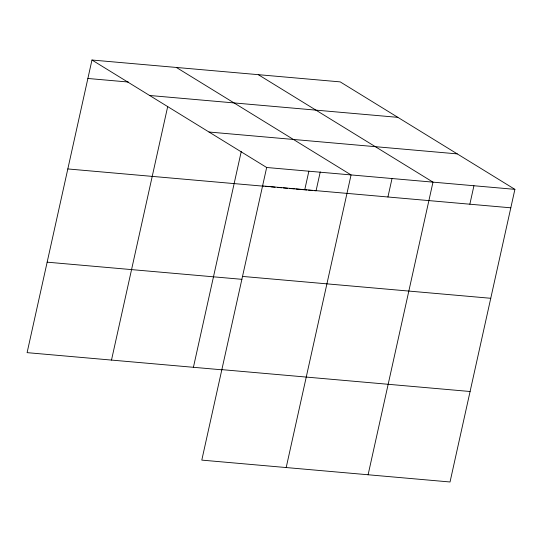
<?xml version="1.0" encoding="UTF-8"?>
<svg xmlns="http://www.w3.org/2000/svg" width="542" height="542" viewBox="0 0 542 542"><rect width="100%" height="100%" fill="white"/><g stroke="black" fill="none" stroke-linecap="round" stroke-linejoin="round"><path stroke-width="0.81" d="M91.971 60.02L266.664 167.492L201.793 460.117L450.029 481.98L514.9 189.354L340.207 81.883L91.971 60.02L27.1 352.646L221.834 369.8M111.496 360.078L167.722 106.469M193.419 367.293L241.251 151.523M304.773 189.659L308.865 171.204M320.254 171.895L316.061 190.818L314.387 190.669M286.19 467.55L351.067 174.924L176.374 67.452M387.93 196.983L392.022 178.535M368.106 474.765L432.983 182.139L258.29 74.667M469.853 204.198L473.938 185.743M87.885 78.475L128.427 82.045M149.619 95.487L397.855 117.35M209.016 132.024L457.252 153.887M266.664 167.492L514.9 189.354M262.572 185.947L510.808 207.81M67.825 168.948L263.398 186.177M265.072 186.326L269.245 186.692M270.919 186.841L275.099 187.207M277.606 187.43L281.786 187.796M283.459 187.945L287.639 188.311M289.313 188.46L294.326 188.901M296 189.05L300.173 189.415M301.847 189.565L306.867 190.005M308.534 190.154L312.714 190.52M242.518 276.42L490.754 298.283M47.161 262.172L241.895 279.32M221.847 369.637L470.083 391.5"/></g></svg>
